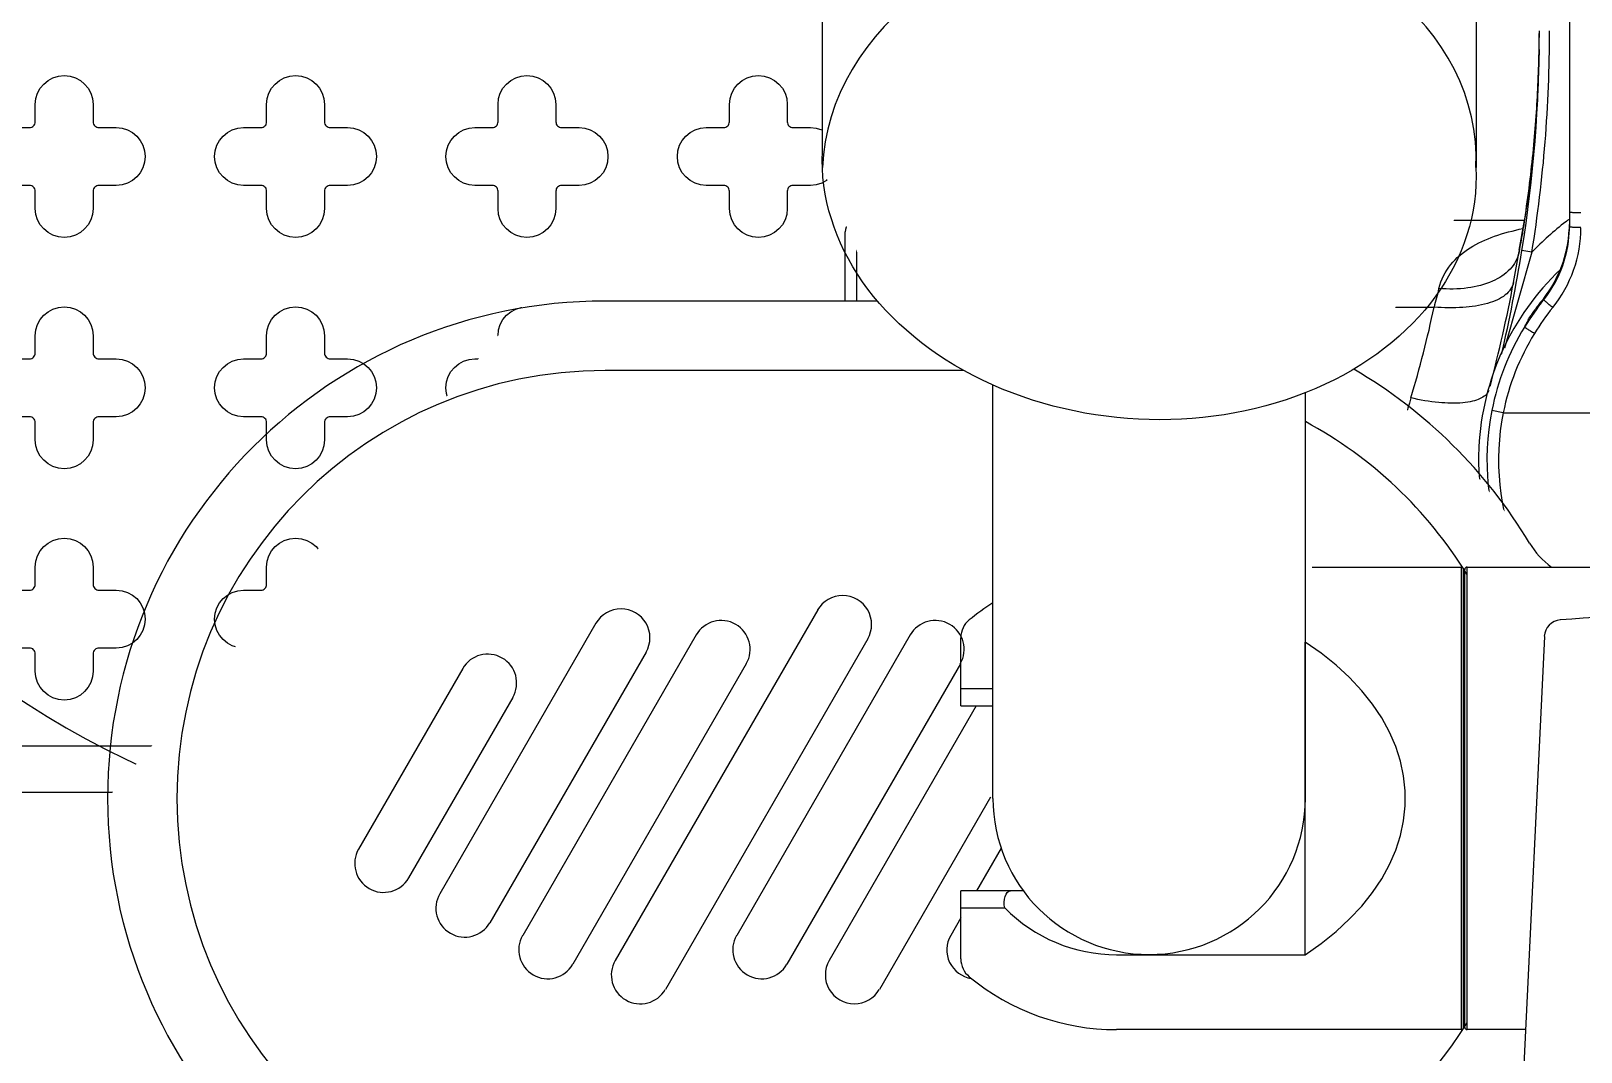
# Model space of a CAD drawing. Header units: millimetres. Extents: x 0 to 1390178, y 0 to 110113.
# Drawn here: x 724314.2 to 724448.2, y 34878.3 to 34966.6 of the extents above; entities that cross this region are included whole.
import ezdxf
from ezdxf.xclip import XClip

# ---------------------------------------------------------------- set-up
doc = ezdxf.new("R2010")
doc.units = ezdxf.units.MM
doc.header["$LTSCALE"] = 100
doc.header["$XCLIPFRAME"] = 0
doc.linetypes.add('X - 단위세대 확장형$0$CENTER', pattern=[65, 60, -2, 1, -2])
doc.linetypes.add('X - 단위세대 확장형$0$X-25$0$HIDDEN2', pattern=[4.7625, 3.175, -1.5875])
for name, color, linetype in [('SYM', 7, 'Continuous'), ('X - 단위세대 확장형$0$0 TILE LINE & HATCH', 8, 'Continuous'), ('X - 단위세대 확장형$0$CENTER', 2, 'X - 단위세대 확장형$0$CENTER'), ('X - 단위세대 확장형$0$DIM', 7, 'Continuous'), ('X - 단위세대 확장형$0$X-25$0$AA-XXXX-PAT1', 9, 'Continuous'), ('X - 단위세대 확장형$0$수전', 6, 'Continuous'), ('X - 단위세대 확장형$0$위생기구', 6, 'Continuous')]:
    doc.layers.add(name, color=color, linetype=linetype)

# ---------------------------------------------------------------- blocks, each defined once
blk = doc.blocks.new('X - 단위세대 확장형$0$X-25$0$육가')
at = {"layer": 'X - 단위세대 확장형$0$X-25$0$AA-XXXX-PAT1'}
for points in [[(858.31, 222.5), (1008.31, 222.5), (1008.31, 372.5), (858.31, 372.5)], [(862.31, 226.5), (1004.31, 226.5), (1004.31, 368.5), (862.31, 368.5)]]:
    blk.add_lwpolyline(points, close=True, dxfattribs=at)
for points in [[(868.81, 355), (870.31, 355, -0.414214), (870.81, 354.5), (870.81, 353, 1), (875.81, 353), (875.81, 354.5, -0.414214), (876.31, 355), (877.81, 355, 1), (877.81, 360), (876.31, 360, -0.414214), (875.81, 360.5), (875.81, 362, 1), (870.81, 362), (870.81, 360.5, -0.414214), (870.31, 360), (868.81, 360, 1)], [(888.81, 355), (890.31, 355, -0.414214), (890.81, 354.5), (890.81, 353, 1), (895.81, 353), (895.81, 354.5, -0.414214), (896.31, 355), (897.81, 355, 1), (897.81, 360), (896.31, 360, -0.414214), (895.81, 360.5), (895.81, 362, 1), (890.81, 362), (890.81, 360.5, -0.414214), (890.31, 360), (888.81, 360, 1)], [(908.81, 355), (910.31, 355, -0.414214), (910.81, 354.5), (910.81, 353, 1), (915.81, 353), (915.81, 354.5, -0.414214), (916.31, 355), (917.81, 355, 1), (917.81, 360), (916.31, 360, -0.414214), (915.81, 360.5), (915.81, 362, 1), (910.81, 362), (910.81, 360.5, -0.414214), (910.31, 360), (908.81, 360, 1)], [(868.81, 335), (870.31, 335, -0.414214), (870.81, 334.5), (870.81, 333, 1), (875.81, 333), (875.81, 334.5, -0.414214), (876.31, 335), (877.81, 335, 1), (877.81, 340), (876.31, 340, -0.414214), (875.81, 340.5), (875.81, 342, 1), (870.81, 342), (870.81, 340.5, -0.414214), (870.31, 340), (868.81, 340, 1)], [(888.81, 335), (890.31, 335, -0.414214), (890.81, 334.5), (890.81, 333, 1), (895.81, 333), (895.81, 334.5, -0.414214), (896.31, 335), (897.81, 335, 1), (897.81, 340), (896.31, 340, -0.414214), (895.81, 340.5), (895.81, 342, 1), (890.81, 342), (890.81, 340.5, -0.414214), (890.31, 340), (888.81, 340, 1)], [(908.81, 335), (910.31, 335, -0.414214), (910.81, 334.5), (910.81, 333, 1), (915.81, 333), (915.81, 334.5, -0.414214), (916.31, 335), (917.81, 335, 1), (917.81, 340), (916.31, 340, -0.414214), (915.81, 340.5), (915.81, 342, 1), (910.81, 342), (910.81, 340.5, -0.414214), (910.31, 340), (908.81, 340, 1)], [(868.81, 315), (870.31, 315, -0.414214), (870.81, 314.5), (870.81, 313, 1), (875.81, 313), (875.81, 314.5, -0.414214), (876.31, 315), (877.81, 315, 1), (877.81, 320), (876.31, 320, -0.414214), (875.81, 320.5), (875.81, 322, 1), (870.81, 322), (870.81, 320.5, -0.414214), (870.31, 320), (868.81, 320, 1)], [(888.81, 315), (890.31, 315, -0.414214), (890.81, 314.5), (890.81, 313, 1), (895.81, 313), (895.81, 314.5, -0.414214), (896.31, 315), (897.81, 315, 1), (897.81, 320), (896.31, 320, -0.414214), (895.81, 320.5), (895.81, 322, 1), (890.81, 322), (890.81, 320.5, -0.414214), (890.31, 320), (888.81, 320, 1)], [(908.81, 315), (910.31, 315, -0.414214), (910.81, 314.5), (910.81, 313, 1), (915.81, 313), (915.81, 314.5, -0.414214), (916.31, 315), (917.81, 315, 1), (917.81, 320), (916.31, 320, -0.414214), (915.81, 320.5), (915.81, 322, 1), (910.81, 322), (910.81, 320.5, -0.414214), (910.31, 320), (908.81, 320, 1)], [(868.81, 295), (870.31, 295, -0.414214), (870.81, 294.5), (870.81, 293, 1), (875.81, 293), (875.81, 294.5, -0.414214), (876.31, 295), (877.81, 295, 1), (877.81, 300), (876.31, 300, -0.414214), (875.81, 300.5), (875.81, 302, 1), (870.81, 302), (870.81, 300.5, -0.414214), (870.31, 300), (868.81, 300, 1)], [(888.81, 295), (890.31, 295, -0.414214), (890.81, 294.5), (890.81, 293, 1), (895.81, 293), (895.81, 294.5, -0.414214), (896.31, 295), (897.81, 295, 1), (897.81, 300), (896.31, 300, -0.414214), (895.81, 300.5), (895.81, 302, 1), (890.81, 302), (890.81, 300.5, -0.414214), (890.31, 300), (888.81, 300, 1)], [(908.81, 295), (910.31, 295, -0.414214), (910.81, 294.5), (910.81, 293, 1), (915.81, 293), (915.81, 294.5, -0.414214), (916.31, 295), (917.81, 295, 1), (917.81, 300), (916.31, 300, -0.414214), (915.81, 300.5), (915.81, 302, 1), (910.81, 302), (910.81, 300.5, -0.414214), (910.31, 300), (908.81, 300, 1)], [(868.81, 275), (870.31, 275, -0.414214), (870.81, 274.5), (870.81, 273, 1), (875.81, 273), (875.81, 274.5, -0.414214), (876.31, 275), (877.81, 275, 1), (877.81, 280), (876.31, 280, -0.414214), (875.81, 280.5), (875.81, 282, 1), (870.81, 282), (870.81, 280.5, -0.414214), (870.31, 280), (868.81, 280, 1)], [(888.81, 275), (890.31, 275, -0.414214), (890.81, 274.5), (890.81, 273, 1), (895.81, 273), (895.81, 274.5, -0.414214), (896.31, 275), (897.81, 275, 1), (897.81, 280), (896.31, 280, -0.414214), (895.81, 280.5), (895.81, 282, 1), (890.81, 282), (890.81, 280.5, -0.414214), (890.31, 280), (888.81, 280, 1)], [(908.81, 275), (910.31, 275, -0.414214), (910.81, 274.5), (910.81, 273, 1), (915.81, 273), (915.81, 274.5, -0.414214), (916.31, 275), (917.81, 275, 1), (917.81, 280), (916.31, 280, -0.414214), (915.81, 280.5), (915.81, 282, 1), (910.81, 282), (910.81, 280.5, -0.414214), (910.31, 280), (908.81, 280, 1)], [(868.81, 255), (870.31, 255, -0.414214), (870.81, 254.5), (870.81, 253, 1), (875.81, 253), (875.81, 254.5, -0.414214), (876.31, 255), (877.81, 255, 1), (877.81, 260), (876.31, 260, -0.414214), (875.81, 260.5), (875.81, 262, 1), (870.81, 262), (870.81, 260.5, -0.414214), (870.31, 260), (868.81, 260, 1)], [(888.81, 255), (890.31, 255, -0.414214), (890.81, 254.5), (890.81, 253, 1), (895.81, 253), (895.81, 254.5, -0.414214), (896.31, 255), (897.81, 255, 1), (897.81, 260), (896.31, 260, -0.414214), (895.81, 260.5), (895.81, 262, 1), (890.81, 262), (890.81, 260.5, -0.414214), (890.31, 260), (888.81, 260, 1)], [(908.81, 255), (910.31, 255, -0.414214), (910.81, 254.5), (910.81, 253, 1), (915.81, 253), (915.81, 254.5, -0.414214), (916.31, 255), (917.81, 255, 1), (917.81, 260), (916.31, 260, -0.414214), (915.81, 260.5), (915.81, 262, 1), (910.81, 262), (910.81, 260.5, -0.414214), (910.31, 260), (908.81, 260, 1)]]:
    blk.add_lwpolyline(points, format="xyb", close=True, dxfattribs=at)
at = {"layer": 'X - 단위세대 확장형$0$X-25$0$AA-XXXX-PAT1', "color": 9, "linetype": 'X - 단위세대 확장형$0$X-25$0$HIDDEN2', "ltscale": 10}
blk.add_circle((933.31, 297.5), 80, dxfattribs=at)
blk = doc.blocks.new('X - 단위세대 확장형$0$A$C82f215e7')
blk.add_wipeout([(65, 155.79), (25, 155.79), (25, 153.79), (26.31, 126.29), (12.26, 126.29), (4.06, 123.05), (0.29, 115.07), (0, 106.29), (0.29, 97.5), (4.06, 89.53), (12.26, 86.29), (61.45, 86.29), (62.5, 85.35), (63.35, 84.21), (69.99, 75.74), (78.52, 69.18), (67.99, 53.47), (67.99, 50.03), (67.97, 16.2), (96.22, 0), (124.47, 16.2), (124.47, 51.75), (119.71, 63.29), (149.97, 63.29), (186.25, 106.29), (143.25, 149.29), (100.25, 149.29), (79.44, 143.91), (63.82, 129.14)]).dxf.layer = 'X - 단위세대 확장형$0$0 TILE LINE & HATCH'
at = {"layer": 'X - 단위세대 확장형$0$수전', "color": 6}
for p, q in [((62.06, 92.28), (65, 153.79)), ((63.69, 126.29), (68.74, 126.29)), ((68.74, 126.29), (68.74, 86.29)), ((68.94, 126.09), (68.94, 86.49)), ((69.04, 126.09), (69.04, 86.49)), ((69.24, 126.29), (99.04, 126.29)), ((69.24, 86.29), (69.24, 126.29)), ((99.04, 119.81), (82.73, 119.81)), ((82.73, 119.81), (82.73, 92.77)), ((112.5, 120.17), (112.5, 114.29)), ((112.5, 115.76), (108.69, 115.76)), ((107.1, 114.29), (108.21, 114.29)), ((108.21, 114.29), (112.5, 114.29)), ((82.72, 106.29), (82.72, 71.23)), ((109.72, 106.29), (109.72, 70.56)), ((112.5, 98.29), (109.72, 98.29)), ((112.5, 98.29), (112.5, 92.4)), ((109.72, 96.81), (112.5, 96.81)), ((68.74, 86.29), (12.26, 86.29)), ((82.14, 86.29), (69.24, 86.29)), ((112.28, 69.29), (143.25, 69.29)), ((119.71, 63.29), (143.25, 63.29)), ((67.97, 16.2), (67.97, 51.75)), ((124.47, 16.2), (124.47, 50.35))]:
    blk.add_line(p, q, dxfattribs=at)
at = {"layer": 'X - 단위세대 확장형$0$수전', "color": 8}
for p, q in [((109.94, 106.18), (119.54, 122.81)), ((120.54, 92.5), (138.04, 122.81)), ((112.54, 94.66), (127.54, 120.64)), ((131.04, 94.66), (146.04, 120.64)), ((111.16, 98.29), (123.87, 120.31)), ((124.87, 90), (142.37, 120.31)), ((112.5, 116.63), (113.37, 118.14)), ((116.87, 92.16), (131.87, 118.14)), ((135.37, 92.16), (150.37, 118.14)), ((139.71, 93.65), (153.21, 117.04)), ((109.02, 110.6), (111.15, 114.29)), ((144.04, 91.15), (157.54, 114.54)), ((151.22, 97.57), (160.23, 113.17)), ((155.55, 95.07), (164.56, 110.67))]:
    blk.add_line(p, q, dxfattribs=at)
at = {"layer": 'X - 단위세대 확장형$0$수전', "color": 6, "flags": 128}
for points in [[(82.73, 119.81), (81.35, 118.83), (80.07, 117.8), (78.9, 116.72), (77.85, 115.6), (76.93, 114.44), (76.12, 113.24), (75.45, 112.02), (74.91, 110.77), (74.5, 109.5), (74.23, 108.22), (74.09, 106.93), (74.09, 105.64), (74.23, 104.35), (74.5, 103.07), (74.91, 101.81), (75.45, 100.56), (76.12, 99.33), (76.93, 98.14), (77.85, 96.98), (78.9, 95.85), (80.07, 94.78), (81.35, 93.74), (82.73, 92.77)], [(108.69, 115.76), (108.74, 115.52), (108.75, 115.26), (108.73, 115.01), (108.68, 114.77), (108.59, 114.57), (108.48, 114.42), (108.35, 114.32), (108.21, 114.29)]]:
    blk.add_lwpolyline(points, dxfattribs=at)
at = {"layer": 'X - 단위세대 확장형$0$수전', "color": 6}
for centre, radius, start, end in [((143.25, 106.29), 43, 270, 90), ((100.25, 106.29), 37, 90, 148.3833), ((143.25, 106.29), 37, 270, 90), ((68.74, 126.09), 0.2, 0, 90), ((69.24, 126.09), 0.2, 90, 180), ((99.04, 106.29), 20, 50.4637, 90), ((110.5, 120.17), 2, 0, 50.4637), ((96.22, 106.29), 13.5, 0, 180), ((99.04, 106.29), 13.52, 44.4791, 90), ((60.57, 92.35), 1.5, 274.2813, 357.2429), ((110.5, 92.4), 2, 309.5363, 0), ((45, 300.27), 210, 265.7187, 274.2813), ((99.04, 106.29), 20, 302.2779, 309.5363), ((57.34, 80.62), 7, 30.8907, 54.1061), ((68.74, 86.49), 0.2, 270, 0), ((100.27, 106.29), 37, 211.6167, 241.6856), ((69.24, 86.49), 0.2, 180, 270), ((100.25, 106.29), 43, 210.8907, 239.6507)]:
    blk.add_arc(centre, radius, start, end, dxfattribs=at)
at = {"layer": 'X - 단위세대 확장형$0$수전', "color": 8}
for centre, start, end in [((121.71, 121.56), 330, 150), ((140.21, 121.56), 330.0002, 150), ((111.21, 119.39), 330, 81.204), ((129.71, 119.39), 330.0001, 150), ((148.21, 119.39), 330.0001, 149.9998), ((155.37, 115.79), 330, 149.9999), ((162.39, 111.92), 330.0001, 149.9998), ((153.39, 96.32), 150, 330), ((114.71, 93.41), 150, 330), ((133.21, 93.41), 150, 330), ((122.71, 91.25), 149.9998, 330.0001), ((141.87, 92.4), 149.9998, 330)]:
    blk.add_arc(centre, 2.5, start, end, dxfattribs=at)
at = {"layer": 'X - 단위세대 확장형$0$수전', "color": 6, "extrusion": (0, 0, -1)}
blk.add_ellipse((96.22, 51.75), major_axis=(28.23, -1.72), ratio=0.769717, start_param=3.062596, end_param=6.26845, dxfattribs=at)
at = {"layer": 'X - 단위세대 확장형$0$수전', "color": 6}
blk.add_ellipse((96.22, 51.75), major_axis=(28.23, 1.72), ratio=0.769717, start_param=3.062596, end_param=6.204188, dxfattribs=at)
blk = doc.blocks.new('X - 단위세대 확장형$0$KBY-030C(TOP)')
blk.add_wipeout([(1008.73, -1662.94), (1013.73, -1662.94), (1020.73, -1682.44), (1020.73, -1682.69), (1021.33, -1682.69), (1022.73, -1681.29), (1022.73, -1681.06), (1048.23, -1681.06), (1048.58, -1681.21), (1048.73, -1681.56), (1048.73, -1705.5), (1049.04, -1705.51), (1049.77, -1706.9), (1050, -1706.9), (1050.73, -1705.5), (1050.86, -1705.51), (1051.23, -1705.77), (1052.4, -1703.75), (1062.56, -1703.75), (1063.73, -1705.77), (1063.73, -1709.25), (1064.08, -1709.4), (1064.23, -1709.75), (1064.23, -1702), (1064.52, -1701.29), (1065.23, -1701), (1107.23, -1701), (1107.94, -1701.29), (1108.23, -1702), (1108.23, -1759.72), (1113.56, -1760.41), (1122.3, -1760.97), (1124.59, -1761), (1194.56, -1761), (1198.53, -1762.23), (1201.11, -1765.48), (1203.54, -1778.5), (1201.12, -1791.51), (1198.53, -1794.77), (1194.56, -1796), (1124.59, -1796), (1114.4, -1796.51), (1108.22, -1797.29), (1108.23, -1855), (1107.94, -1855.71), (1107.23, -1856), (1065.23, -1856), (1064.52, -1855.71), (1064.23, -1855), (1064.23, -1847.25), (1064.08, -1847.61), (1063.73, -1847.75), (1063.73, -1851.23), (1062.56, -1853.25), (1052.4, -1853.25), (1051.23, -1851.23), (1051.23, -1850.2), (1051.18, -1850.1), (1050.95, -1850.1), (1050.21, -1851.5), (1048.73, -1851.5), (1048.73, -1871.49), (1048.23, -1871.99), (1022.73, -1871.99), (1022.73, -1871.76), (1021.33, -1870.36), (1020.73, -1870.36), (1020.73, -1870.61), (1013.73, -1890.11), (1008.73, -1890.11), (1008.73, -1830.11), (1013.73, -1830.11), (1020.73, -1849.61), (1020.73, -1850.27), (1020.96, -1849.86), (1021.33, -1849.86), (1022.73, -1848.46), (1022.73, -1848.23), (1024.7, -1847.83), (1027.61, -1846.66), (1030.29, -1844.94), (1032.36, -1842.78), (1032.77, -1841.95), (1035.12, -1834.47), (1037.86, -1825.9), (1037.86, -1825.63), (1038.21, -1825.65), (1048.73, -1825.65), (1048.73, -1825.5), (1049.31, -1825.5), (1050.05, -1826.92), (1050.3, -1826.92), (1051.01, -1825.5), (1051.25, -1825.74), (1052.4, -1823.75), (1062.56, -1823.75), (1063.73, -1825.77), (1063.73, -1829.25), (1064.08, -1829.4), (1064.23, -1829.75), (1064.23, -1727.25), (1064.08, -1727.61), (1063.73, -1727.75), (1063.73, -1731.23), (1062.56, -1733.25), (1052.4, -1733.25), (1051.23, -1731.23), (1051.23, -1730.73), (1050.9, -1730.09), (1050.67, -1730.1), (1049.95, -1731.49), (1048.73, -1731.5), (1048.73, -1731.39), (1038.15, -1731.35), (1038.06, -1731.4), (1037.81, -1730.89), (1032.87, -1712.27), (1030.88, -1709), (1027.81, -1706.57), (1022.73, -1704.82), (1022.73, -1704.59), (1021.33, -1703.19), (1020.73, -1703.19), (1020.73, -1703.44), (1013.73, -1722.94), (1008.73, -1722.94)]).dxf.layer = 'X - 단위세대 확장형$0$0 TILE LINE & HATCH'
at = {"layer": 'X - 단위세대 확장형$0$CENTER', "color": 1, "linetype": 'X - 단위세대 확장형$0$CENTER'}
for p, q in [((1041.5, -1692.94), (995.46, -1692.94)), ((1030.06, -1718.5), (1119.3, -1718.5))]:
    blk.add_line(p, q, dxfattribs=at)
at = {"layer": 'X - 단위세대 확장형$0$위생기구', "linetype": 'Continuous'}
for p, q in [((1022.73, -1681.06), (1048.23, -1681.06)), ((1048.23, -1681.06), (1048.23, -1706.15)), ((1022.77, -1682.55), (1048.23, -1682.55)), ((1048.73, -1681.56), (1048.73, -1705.69)), ((1037.37, -1707.81), (1032.87, -1691.82)), ((1037.86, -1707.44), (1033.35, -1691.44)), ((1065.23, -1701), (1107.23, -1701)), ((1064.23, -1702), (1064.23, -1855)), ((1064.23, -1702), (1108.23, -1702)), ((1065.11, -1702), (1065.11, -1760.13)), ((1100.7, -1702), (1100.7, -1751.91)), ((1108.23, -1702), (1108.23, -1759.72)), ((1051.23, -1705.77), (1052.4, -1703.75)), ((1052.4, -1703.84), (1052.4, -1703.75)), ((1052.4, -1703.75), (1062.56, -1703.75)), ((1052.4, -1703.84), (1062.56, -1703.84)), ((1062.56, -1703.75), (1062.56, -1703.84)), ((1063.73, -1705.77), (1062.56, -1703.75)), ((1048.23, -1706.15), (1048.73, -1706.15)), ((1048.73, -1705.5), (1049.03, -1705.5)), ((1048.73, -1725), (1048.73, -1706.15)), ((1049.03, -1705.5), (1049.04, -1705.51)), ((1049.77, -1706.9), (1049.04, -1705.51)), ((1050.72, -1705.51), (1050, -1706.9)), ((1050.72, -1705.51), (1050.73, -1705.5)), ((1050.73, -1705.5), (1050.85, -1705.5)), ((1050.73, -1705.5), (1050.74, -1705.51)), ((1050.74, -1705.51), (1050.78, -1705.69)), ((1050.86, -1705.51), (1050.85, -1705.5)), ((1051.58, -1706.9), (1050.86, -1705.51)), ((1063.73, -1705.77), (1063.73, -1731.23)), ((1048.73, -1707.44), (1037.86, -1707.44)), ((1050, -1706.9), (1049.76, -1706.9)), ((1049.77, -1706.91), (1049.77, -1706.9)), ((1049.77, -1706.91), (1049.78, -1706.92)), ((1052.4, -1712.56), (1052.4, -1709.78)), ((1062.56, -1709.78), (1052.4, -1709.78)), ((1062.56, -1709.78), (1062.56, -1712.56)), ((1052.4, -1712.56), (1062.56, -1712.56)), ((1051.19, -1718.5), (1051.23, -1720.48)), ((1051.23, -1731.23), (1051.23, -1718.5)), ((1036.3, -1725.23), (1037.6, -1730.12)), ((1048.73, -1725), (1048.73, -1731.5)), ((1052.4, -1727.22), (1052.4, -1724.44)), ((1062.56, -1724.44), (1052.4, -1724.44)), ((1062.56, -1724.44), (1062.56, -1727.22)), ((1052.4, -1727.22), (1062.56, -1727.22)), ((1037.37, -1729.27), (1037.6, -1730.14)), ((1037.6, -1730.14), (1037.67, -1730.4)), ((1037.61, -1730.17), (1037.66, -1730.33)), ((1037.67, -1730.4), (1037.74, -1730.65)), ((1037.74, -1730.65), (1037.78, -1730.79)), ((1049.95, -1731.49), (1050.67, -1730.1)), ((1050.67, -1730.1), (1050.91, -1730.1)), ((1050.87, -1730.01), (1050.9, -1730.09)), ((1050.9, -1730.09), (1051.23, -1730.73)), ((1048.73, -1731.39), (1038.34, -1731.39)), ((1048.73, -1731.5), (1049.94, -1731.5)), ((1049.94, -1731.5), (1049.95, -1731.49)), ((1051.23, -1731.23), (1052.4, -1733.25)), ((1063.73, -1731.23), (1062.56, -1733.25)), ((1052.4, -1733.25), (1052.4, -1733.16)), ((1062.56, -1733.16), (1052.4, -1733.16)), ((1052.4, -1733.25), (1062.56, -1733.25)), ((1062.56, -1733.16), (1062.56, -1733.25)), ((1091.58, -1757.88), (1091.77, -1756.9)), ((1091.58, -1757.88), (1091.58, -1799.12)), ((1105.45, -1760.36), (1097.15, -1757.98)), ((1065.11, -1760.13), (1064.23, -1760.13)), ((1099.8, -1760.13), (1099.76, -1760.1)), ((1100.02, -1760.29), (1099.8, -1760.13)), ((1105.38, -1759.22), (1105.52, -1759.25)), ((1105.51, -1759.25), (1105.38, -1759.22)), ((1105.45, -1760.36), (1105.61, -1759.5)), ((1105.63, -1759.27), (1105.51, -1759.25)), ((1105.94, -1759.33), (1105.52, -1759.25)), ((1105.52, -1759.25), (1105.52, -1759.25)), ((1106.33, -1759.4), (1105.94, -1759.33)), ((1106.73, -1759.47), (1106.33, -1759.4)), ((1107.11, -1759.54), (1106.73, -1759.47)), ((1107.46, -1759.59), (1107.11, -1759.54)), ((1107.8, -1759.65), (1107.46, -1759.59)), ((1108.13, -1759.7), (1107.8, -1759.65)), ((1108.46, -1759.75), (1108.13, -1759.7)), ((1108.33, -1759.73), (1108.22, -1759.72)), ((1108.78, -1759.8), (1108.46, -1759.75)), ((1109.1, -1759.85), (1108.78, -1759.8)), ((1109.42, -1759.9), (1109.1, -1759.85)), ((1109.73, -1759.94), (1109.42, -1759.9)), ((1110.05, -1759.99), (1109.73, -1759.94)), ((1110.36, -1760.03), (1110.05, -1759.99)), ((1110.68, -1760.07), (1110.36, -1760.03)), ((1110.99, -1760.11), (1110.68, -1760.07)), ((1111.3, -1760.15), (1110.99, -1760.11)), ((1111.6, -1760.19), (1111.3, -1760.15)), ((1111.41, -1760.17), (1111.33, -1760.16)), ((1111.91, -1760.23), (1111.6, -1760.19)), ((1112.21, -1760.26), (1111.91, -1760.23)), ((1112.51, -1760.3), (1112.21, -1760.26)), ((1112.8, -1760.33), (1112.51, -1760.3)), ((1113.09, -1760.36), (1112.8, -1760.33)), ((1113.38, -1760.39), (1113.09, -1760.36)), ((1113.66, -1760.42), (1113.38, -1760.39)), ((1113.94, -1760.45), (1113.66, -1760.42)), ((1101.47, -1761.38), (1101.35, -1761.38)), ((1101.47, -1761.38), (1101.4, -1761.33)), ((1102.55, -1762.13), (1101.4, -1761.33)), ((1114.21, -1760.48), (1113.94, -1760.45)), ((1114.57, -1760.51), (1114.21, -1760.48)), ((1114.4, -1760.5), (1114.35, -1760.49)), ((1114.88, -1760.54), (1114.57, -1760.51)), ((1115.26, -1760.58), (1114.88, -1760.54)), ((1115.62, -1760.61), (1115.26, -1760.58)), ((1115.96, -1760.64), (1115.62, -1760.61)), ((1116.29, -1760.66), (1115.96, -1760.64)), ((1116.62, -1760.69), (1116.29, -1760.66)), ((1116.93, -1760.71), (1116.62, -1760.69)), ((1117.24, -1760.73), (1116.93, -1760.71)), ((1117.23, -1760.73), (1117.21, -1760.73)), ((1117.54, -1760.75), (1117.24, -1760.73)), ((1117.91, -1760.78), (1117.54, -1760.75)), ((1118.27, -1760.8), (1117.91, -1760.78)), ((1118.63, -1760.82), (1118.27, -1760.8)), ((1118.97, -1760.84), (1118.63, -1760.82)), ((1119.31, -1760.86), (1118.97, -1760.84)), ((1119.64, -1760.87), (1119.31, -1760.86)), ((1119.96, -1760.89), (1119.64, -1760.87)), ((1120.28, -1760.9), (1119.96, -1760.89)), ((1120.59, -1760.91), (1120.28, -1760.9)), ((1120.94, -1760.93), (1120.59, -1760.91)), ((1121.29, -1760.94), (1120.94, -1760.93)), ((1121.62, -1760.95), (1121.29, -1760.94)), ((1121.98, -1760.96), (1121.62, -1760.95)), ((1122.3, -1760.97), (1121.98, -1760.96)), ((1122.63, -1760.98), (1122.3, -1760.97)), ((1122.97, -1760.98), (1122.63, -1760.98)), ((1122.97, -1760.98), (1122.72, -1760.98)), ((1124.46, -1761), (1124.37, -1761)), ((1166.07, -1763.6), (1107.66, -1763.6))]:
    blk.add_line(p, q, dxfattribs=at)
for points in [[(1037.78, -1730.79), (1037.79, -1730.84), (1037.81, -1730.89), (1037.82, -1730.94), (1037.84, -1730.98), (1037.85, -1731.01), (1037.86, -1731.05), (1037.89, -1731.1), (1037.92, -1731.17), (1038, -1731.26), (1038.15, -1731.35), (1038.34, -1731.39)], [(1107.41, -1763.59), (1106.18, -1763.46), (1104.3, -1762.97), (1102.55, -1762.13)]]:
    blk.add_lwpolyline(points, dxfattribs=at)
for centre, radius, start, end in [((1048.23, -1681.56), 0.5, 0, 90), ((1065.23, -1702), 1, 90, 180), ((1107.23, -1702), 1, 0, 90), ((1063.73, -1709.75), 0.5, 0, 90), ((1063.73, -1727.25), 0.5, 270, 0), ((1108.78, -1724.45), 71.2, 184.4006, 184.7479), ((1120.38, -1658.61), 95.35, 253.2237, 258.0892), ((1068.88, -1878.27), 130.31, 75.128, 75.8689), ((1087.59, -1776.28), 20.53, 87.2034, 93.104), ((1087.48, -1778.5), 22.75, 43.5703, 87.2072), ((1087.48, -1778.5), 22.02, 78.7546, 281.2454), ((1087.48, -1778.5), 21.02, 78.7546, 281.2454), ((1087.49, -1778.46), 21.98, 58.4733, 78.7527), ((1125.63, -1637.54), 123.36, 255.0811, 259.3533), ((1126.67, -1627.69), 133.48, 256.9934, 260.9196), ((1087.49, -1778.31), 20.83, 58.339, 78.687), ((1124.66, -1642.77), 118.04, 259.3471, 260.5961), ((1087.49, -1778.64), 22.13, 51.2327, 58.7082), ((1087.9, -1778.84), 25.48, 37.6062, 46.4775), ((1124.6, -1641.16), 120.73, 260.8737, 269.9955), ((1124.6, -1640.5), 120.51, 260.9328, 269.996), ((1122.48, -1669.26), 91.57, 259.3918, 261.0378), ((1123.92, -1659.96), 100.99, 261.1165, 262.8359), ((1124.49, -1655.32), 105.66, 262.889, 264.4967), ((1087.46, -1778.53), 22.61, 129.2686, 170.8849), ((1087.47, -1778.53), 21.03, 51.0924, 58.593), ((1088.28, -1777.64), 20.93, 51.4817, 51.986), ((1088.25, -1777.68), 20.98, 51.1867, 51.4811), ((1107.66, -1753.51), 10.09, 231.267, 269.9985), ((1107.85, -1753.31), 10.29, 231.6509, 267.5477), ((1124.82, -1651.84), 109.16, 264.5212, 266.0015), ((1124.94, -1650.06), 110.94, 266.0152, 267.3975), ((1124.98, -1649.13), 111.87, 267.3965, 268.84), ((1125.07, -1640.32), 120.68, 269.0032, 269.6677), ((1107.58, -1753.6), 11, 231.1036, 269.9801), ((1107.86, -1753.27), 10.34, 267.5024, 268.8888), ((1107.86, -1753.29), 10.31, 268.8888, 269.9995), ((1088.02, -1778.74), 25.32, 37.3284, 37.5927), ((1088.03, -1778.73), 25.31, 36.799, 37.3284)]:
    blk.add_arc(centre, radius, start, end, dxfattribs=at)
blk.add_ellipse((1087.72, -1778.5), major_axis=(22.75, 0), ratio=0.999946, start_param=1.625417, end_param=2.987142, dxfattribs=at)
for points, knots in [([(1048.73, -1682.99), (1048.73, -1682.93), (1048.7, -1682.81), (1048.55, -1682.62), (1048.35, -1682.55), (1048.23, -1682.55)], [0, 0, 0, 0, 0.236332, 0.482183, 1, 1, 1, 1]), ([(1065.23, -1701), (1065.2, -1701), (1065.17, -1701.14), (1065.14, -1701.32), (1065.11, -1701.64), (1065.11, -1701.87), (1065.11, -1702)], [0, 0, 0, 0, 0.087482, 0.303956, 0.623813, 1, 1, 1, 1]), ([(1100.2, -1701), (1100.35, -1701), (1100.57, -1701.26), (1100.67, -1701.63), (1100.7, -1701.87), (1100.7, -1702)], [0, 0, 0, 0, 0.386642, 0.675314, 1, 1, 1, 1]), ([(1052.4, -1709.78), (1052.18, -1709.31), (1051.81, -1708.34), (1051.61, -1706.81), (1051.81, -1705.28), (1052.18, -1704.31), (1052.4, -1703.84)], [0, 0, 0, 0, 0.254927, 0.5, 0.745073, 1, 1, 1, 1]), ([(1062.56, -1703.84), (1062.78, -1704.31), (1063.15, -1705.28), (1063.35, -1706.81), (1063.15, -1708.34), (1062.78, -1709.31), (1062.56, -1709.78)], [0, 0, 0, 0, 0.254927, 0.5, 0.745073, 1, 1, 1, 1]), ([(1048.73, -1705.69), (1048.73, -1705.72), (1048.7, -1705.8), (1048.57, -1705.99), (1048.39, -1706.15), (1048.23, -1706.15)], [0, 0, 0, 0, 0.140988, 0.333316, 1, 1, 1, 1]), ([(1049.04, -1705.51), (1049.06, -1705.55), (1049.08, -1705.67), (1049.11, -1705.9), (1049.13, -1706.26), (1049.16, -1706.72), (1049.19, -1707.3), (1049.23, -1708.27), (1049.27, -1709.72), (1049.33, -1711.69), (1049.38, -1713.91), (1049.44, -1716.3), (1049.49, -1718.78), (1049.55, -1721.24), (1049.6, -1723.6), (1049.65, -1725.47), (1049.69, -1726.84), (1049.71, -1727.76), (1049.74, -1728.6), (1049.77, -1729.33), (1049.8, -1729.97), (1049.82, -1730.5), (1049.85, -1730.92), (1049.87, -1731.19), (1049.89, -1731.35), (1049.91, -1731.43), (1049.92, -1731.48), (1049.93, -1731.5), (1049.94, -1731.5)], [0, 0, 0, 0, 0.004528, 0.013628, 0.027257, 0.045303, 0.067597, 0.093937, 0.157726, 0.234293, 0.320778, 0.41395, 0.510325, 0.606303, 0.698294, 0.782862, 0.821361, 0.856846, 0.888989, 0.917485, 0.942071, 0.962518, 0.978636, 0.990283, 0.994399, 0.997368, 0.999205, 1, 1, 1, 1]), ([(1050.74, -1705.51), (1050.74, -1705.51), (1050.74, -1705.51), (1050.74, -1705.51), (1050.74, -1705.51)], [0, 0, 0, 0, 0.466578, 1, 1, 1, 1]), ([(1050.78, -1705.69), (1050.81, -1705.89), (1050.84, -1706.41), (1050.87, -1706.92), (1050.88, -1707.24)], [0, 0, 0, 0, 0.379147, 1, 1, 1, 1]), ([(1051, -1707.24), (1050.99, -1707.01), (1050.97, -1706.6), (1050.94, -1706.13), (1050.91, -1705.84), (1050.9, -1705.69), (1050.88, -1705.59), (1050.87, -1705.53), (1050.86, -1705.51)], [0, 0, 0, 0, 0.40231, 0.70564, 0.818666, 0.905461, 0.965828, 1, 1, 1, 1]), ([(1037.37, -1707.81), (1037.4, -1707.71), (1037.53, -1707.52), (1037.75, -1707.45), (1037.86, -1707.44)], [0, 0, 0, 0, 0.484194, 1, 1, 1, 1]), ([(1037.78, -1729.91), (1037.67, -1728.46), (1037.55, -1724.87), (1037.69, -1720.16), (1037.84, -1715.83), (1037.89, -1712.73), (1037.8, -1710.38), (1037.6, -1708.79), (1037.46, -1708.12), (1037.37, -1707.81)], [0, 0, 0, 0, 0.196621, 0.486021, 0.639446, 0.783252, 0.906347, 0.957248, 1, 1, 1, 1]), ([(1038.34, -1731.39), (1038.35, -1731.39), (1038.35, -1731.37), (1038.35, -1731.34), (1038.35, -1731.28), (1038.35, -1731.21), (1038.34, -1731.11), (1038.33, -1730.94), (1038.3, -1730.67), (1038.28, -1730.29), (1038.24, -1729.83), (1038.21, -1729.3), (1038.18, -1728.69), (1038.15, -1728.01), (1038.12, -1726.99), (1038.1, -1725.57), (1038.11, -1723.74), (1038.14, -1721.77), (1038.2, -1719.72), (1038.29, -1716.97), (1038.38, -1713.74), (1038.33, -1710.72), (1038.12, -1708.68), (1037.96, -1707.82), (1037.86, -1707.44)], [0, 0, 0, 0, 0.000511, 0.00187, 0.004127, 0.007286, 0.011341, 0.016285, 0.028802, 0.044742, 0.063992, 0.086415, 0.111858, 0.14015, 0.1711, 0.240127, 0.317085, 0.399892, 0.486302, 0.573972, 0.743621, 0.890581, 0.950671, 1, 1, 1, 1]), ([(1049.78, -1706.92), (1049.79, -1706.96), (1049.81, -1707.08), (1049.84, -1707.31), (1049.87, -1707.64), (1049.89, -1708.08), (1049.92, -1708.6), (1049.96, -1709.49), (1050.01, -1710.79), (1050.06, -1712.55), (1050.11, -1714.53), (1050.17, -1716.66), (1050.22, -1718.86), (1050.28, -1721.04), (1050.33, -1723.13), (1050.39, -1725.05), (1050.43, -1726.51), (1050.47, -1727.54), (1050.5, -1728.19), (1050.53, -1728.75), (1050.55, -1729.22), (1050.58, -1729.59), (1050.6, -1729.83), (1050.62, -1729.97), (1050.64, -1730.04), (1050.65, -1730.08), (1050.66, -1730.1), (1050.67, -1730.1)], [0, 0, 0, 0, 0.005443, 0.015387, 0.029787, 0.048514, 0.071405, 0.098247, 0.162769, 0.239707, 0.326223, 0.419127, 0.514992, 0.610279, 0.701475, 0.785214, 0.858408, 0.89019, 0.91836, 0.942661, 0.962867, 0.978799, 0.990313, 0.994388, 0.997334, 0.999167, 1, 1, 1, 1]), ([(1050, -1706.9), (1050.01, -1706.9), (1050.02, -1706.92), (1050.03, -1706.96), (1050.05, -1707.03), (1050.07, -1707.16), (1050.09, -1707.39), (1050.12, -1707.75), (1050.14, -1708.2), (1050.17, -1708.74), (1050.2, -1709.36), (1050.23, -1710.35), (1050.28, -1711.76), (1050.33, -1713.62), (1050.39, -1715.65), (1050.44, -1717.78), (1050.49, -1719.93), (1050.55, -1722.04), (1050.6, -1724.02), (1050.65, -1725.8), (1050.7, -1727.33), (1050.76, -1728.54), (1050.8, -1729.34), (1050.84, -1729.79), (1050.86, -1729.95), (1050.87, -1730.01)], [0, 0, 0, 0, 0.000809, 0.002577, 0.005415, 0.009335, 0.020418, 0.035755, 0.055217, 0.078637, 0.105808, 0.136491, 0.207279, 0.2885, 0.377281, 0.470482, 0.564806, 0.656915, 0.74355, 0.821647, 0.888445, 0.941585, 0.979198, 0.991753, 1, 1, 1, 1]), ([(1050.88, -1707.24), (1050.91, -1707.93), (1050.97, -1709.52), (1051.07, -1713.27), (1051.14, -1716.34), (1051.19, -1718.5)], [0, 0, 0, 0, 0.183563, 0.422712, 1, 1, 1, 1]), ([(1051.7, -1731.3), (1051.68, -1731.13), (1051.65, -1730.71), (1051.61, -1729.93), (1051.57, -1728.89), (1051.5, -1727.05), (1051.43, -1724.3), (1051.35, -1720.68), (1051.26, -1716.85), (1051.18, -1713.17), (1051.1, -1709.99), (1051.03, -1708.07), (1051, -1707.24)], [0, 0, 0, 0, 0.020697, 0.053241, 0.096891, 0.15064, 0.283246, 0.438826, 0.603019, 0.760653, 0.897181, 1, 1, 1, 1]), ([(1051.68, -1718.5), (1051.68, -1717.5), (1051.81, -1715.5), (1052.17, -1713.53), (1052.4, -1712.56)], [0, 0, 0, 0, 0.499962, 1, 1, 1, 1]), ([(1062.56, -1712.56), (1062.79, -1713.53), (1063.15, -1715.5), (1063.28, -1717.5), (1063.28, -1718.5)], [0, 0, 0, 0, 0.500038, 1, 1, 1, 1]), ([(1052.4, -1724.44), (1052.17, -1723.47), (1051.81, -1721.5), (1051.68, -1719.5), (1051.68, -1718.5)], [0, 0, 0, 0, 0.500037, 1, 1, 1, 1]), ([(1063.28, -1718.5), (1063.28, -1719.5), (1063.15, -1721.5), (1062.79, -1723.47), (1062.56, -1724.44)], [0, 0, 0, 0, 0.499963, 1, 1, 1, 1]), ([(1051.23, -1720.48), (1051.25, -1721.2), (1051.28, -1722.61), (1051.33, -1724.63), (1051.38, -1726.48), (1051.42, -1728.09), (1051.47, -1729.26), (1051.5, -1730.05), (1051.52, -1730.51), (1051.55, -1730.89), (1051.57, -1731.17), (1051.6, -1731.36), (1051.61, -1731.46), (1051.63, -1731.49)], [0, 0, 0, 0, 0.196835, 0.38259, 0.551783, 0.699424, 0.821175, 0.87119, 0.91346, 0.947674, 0.973591, 0.991044, 1, 1, 1, 1]), ([(1052.4, -1733.16), (1052.18, -1732.69), (1051.81, -1731.72), (1051.61, -1730.19), (1051.81, -1728.66), (1052.18, -1727.7), (1052.4, -1727.22)], [0, 0, 0, 0, 0.254927, 0.5, 0.745073, 1, 1, 1, 1]), ([(1062.56, -1727.22), (1062.78, -1727.7), (1063.15, -1728.66), (1063.35, -1730.19), (1063.15, -1731.72), (1062.78, -1732.69), (1062.56, -1733.16)], [0, 0, 0, 0, 0.254927, 0.5, 0.745073, 1, 1, 1, 1]), ([(1037.66, -1730.33), (1037.7, -1730.5), (1037.73, -1730.64), (1037.87, -1731.1), (1037.86, -1730.79), (1037.84, -1730.62), (1037.83, -1730.44), (1037.82, -1730.34)], [0, 0, 0, 0, 0.380279, 0.512744, 0.634811, 0.787567, 1, 1, 1, 1]), ([(1092.86, -1749.9), (1090.47, -1749.18), (1085.35, -1748.46), (1077.6, -1749.91), (1070.49, -1753.86), (1066.7, -1757.88), (1065.11, -1760.13)], [0, 0, 0, 0, 0.237523, 0.483157, 0.737259, 1, 1, 1, 1]), ([(1093.49, -1756.64), (1093.17, -1756.52), (1092.79, -1755.99), (1092.54, -1755.19), (1092.36, -1753.98), (1092.42, -1752.18), (1092.67, -1750.69), (1092.86, -1749.9)], [0, 0, 0, 0, 0.143536, 0.242666, 0.362034, 0.655712, 1, 1, 1, 1]), ([(1102.84, -1758.78), (1102.64, -1758.73), (1102.22, -1758.55), (1101.71, -1758.05), (1101.3, -1757.36), (1100.87, -1756.14), (1100.62, -1754.29), (1100.64, -1752.74), (1100.7, -1751.91)], [0, 0, 0, 0, 0.082846, 0.172462, 0.27499, 0.393093, 0.674765, 1, 1, 1, 1]), ([(1105.38, -1759.22), (1104.87, -1759.13), (1103.82, -1758.51), (1102.8, -1756.88), (1102.26, -1754.74), (1102.24, -1753.15), (1102.33, -1752.33)], [0, 0, 0, 0, 0.191765, 0.4207, 0.694105, 1, 1, 1, 1]), ([(1102.33, -1752.33), (1103.07, -1752.51), (1104.47, -1753.21), (1105.94, -1755), (1106.92, -1757.17), (1107.33, -1758.75), (1107.5, -1759.58)], [0, 0, 0, 0, 0.244901, 0.479942, 0.728236, 1, 1, 1, 1]), ([(1065.11, -1760.13), (1065, -1761.68), (1064.61, -1767.8), (1064.31, -1773.92), (1064.31, -1778.5)], [0, 0, 0, 0, 0.25336, 1, 1, 1, 1]), ([(1098.42, -1760.58), (1098.49, -1760.47), (1098.59, -1760.31), (1098.72, -1760.11), (1098.8, -1759.98), (1098.87, -1759.88), (1098.92, -1759.8), (1098.96, -1759.76), (1098.97, -1759.73), (1098.98, -1759.72)], [0, 0, 0, 0, 0.375867, 0.546877, 0.697548, 0.822261, 0.916443, 0.976272, 1, 1, 1, 1]), ([(1098.98, -1759.73), (1099.11, -1759.8), (1099.36, -1759.95), (1099.63, -1760.07), (1099.76, -1760.1)], [0, 0, 0, 0, 0.534339, 1, 1, 1, 1]), ([(1101.18, -1761.15), (1101.07, -1761.06), (1100.69, -1760.77), (1100.3, -1760.48), (1100.02, -1760.29)], [0, 0, 0, 0, 0.290059, 1, 1, 1, 1]), ([(1100.68, -1762.16), (1100.76, -1762.06), (1100.87, -1761.92), (1101.03, -1761.73), (1101.12, -1761.62), (1101.21, -1761.52), (1101.27, -1761.45), (1101.32, -1761.41), (1101.34, -1761.38), (1101.35, -1761.38)], [0, 0, 0, 0, 0.373178, 0.543508, 0.693959, 0.818906, 0.913762, 0.974697, 1, 1, 1, 1]), ([(1107.58, -1764.6), (1107.58, -1764.47), (1107.58, -1764.24), (1107.6, -1763.96), (1107.61, -1763.78), (1107.63, -1763.69), (1107.64, -1763.64), (1107.65, -1763.6), (1107.66, -1763.6)], [0, 0, 0, 0, 0.379095, 0.700895, 0.82458, 0.917211, 0.975457, 1, 1, 1, 1]), ([(1108.85, -1764.6), (1108.85, -1764.47), (1108.85, -1764.24), (1108.87, -1763.96), (1108.88, -1763.78), (1108.9, -1763.69), (1108.91, -1763.63), (1108.93, -1763.6), (1108.93, -1763.6)], [0, 0, 0, 0, 0.378594, 0.699923, 0.823633, 0.916208, 0.974719, 1, 1, 1, 1])]:
    blk.add_open_spline(points, degree=3, knots=knots, dxfattribs=at)
at = {"layer": 'X - 단위세대 확장형$0$0 TILE LINE & HATCH', "rotation": 90}
blk.add_blockref('X - 단위세대 확장형$0$A$C82f215e7', (1164.52, -1823.5), dxfattribs=at)
blk = doc.blocks.new('X - 단위세대 확장형$0$KBY-030C평+슬라이드바')
at = {"layer": 'X - 단위세대 확장형$0$DIM'}
blk.add_blockref('X - 단위세대 확장형$0$KBY-030C(TOP)', (8273.86, 15973.24), dxfattribs=at)
blk = doc.blocks.new('X - 단위세대 확장형$0$A$C188F32DF')
at = {"layer": 'X - 단위세대 확장형$0$X-25$0$AA-XXXX-PAT1', "xscale": -1}
blk.add_blockref('X - 단위세대 확장형$0$X-25$0$육가', (1793.31, 12.5), dxfattribs=at)
at = {"extrusion": (0, 0, -1), "xscale": -1, "zscale": -1, "rotation": 180}
blk.add_blockref('X - 단위세대 확장형$0$KBY-030C평+슬라이드바', (-10267.59, 14609.74), dxfattribs=at)
blk = doc.blocks.new('X - 단위세대 확장형$0$A$C11416124')
at = {"xscale": -1}
blk.add_blockref('X - 단위세대 확장형$0$A$C188F32DF', (4654.41, 1923.79), dxfattribs=at)
blk = doc.blocks.new('X - 단위세대 확장형', base_point=(-475.36, -286.73))
ref = blk.add_blockref('X - 단위세대 확장형$0$A$C11416124', (69373.19, 47073.7), dxfattribs=dict(xscale=-1, rotation=270))
XClip(ref).set_block_clipping_path([(3489.4068502185, 988.9141629766), (6209.4068502223, 9671.3150731697)])

msp = doc.modelspace()

# ---------------------------------------------------------------- block references
at = {"layer": 'SYM'}
ref = msp.add_blockref('X - 단위세대 확장형', (652274.72, -16179.14), dxfattribs=at)
XClip(ref).set_block_clipping_path([(27286.2339647645, 22495.2025850526), (88213.6007378809, 68689.6277392105)])

doc.saveas('drawing.dxf')
